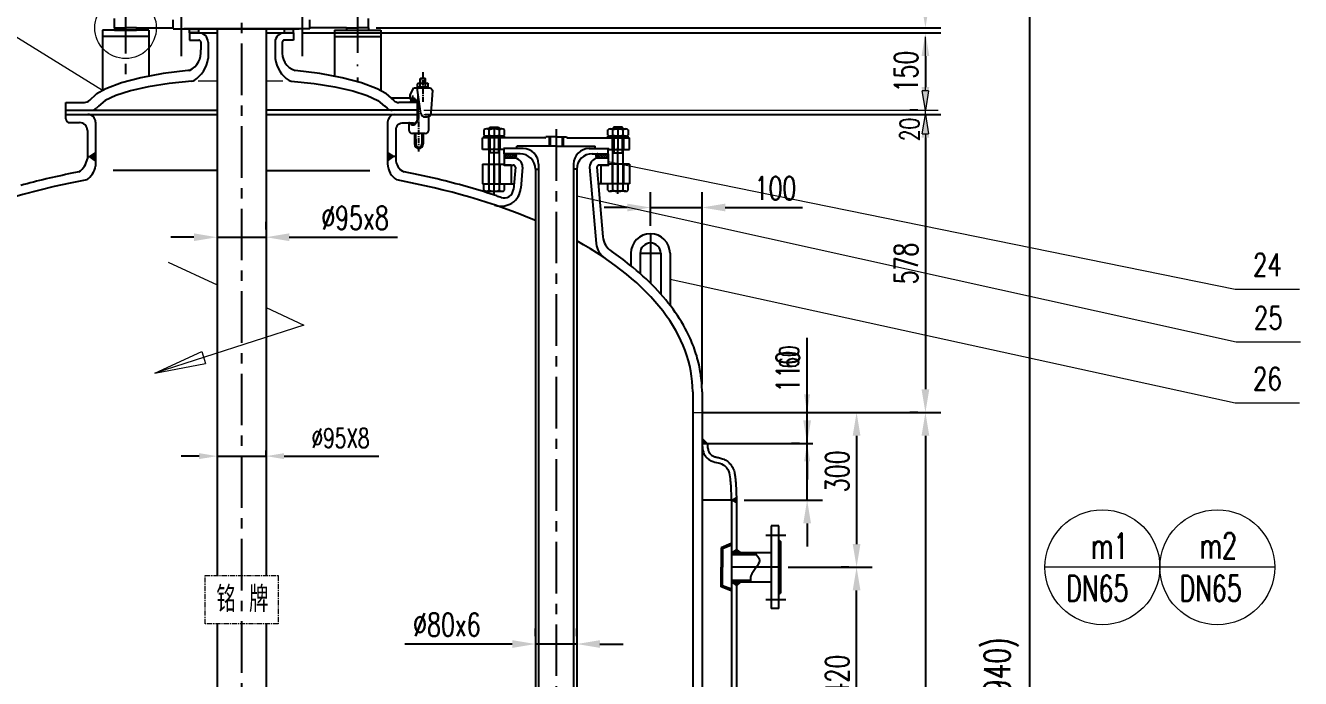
# Model space of a CAD drawing. Extents: x 21069 to 28494, y -750 to 9762.
# Drawn here: x 22556 to 25029, y 6215 to 7481 of the extents above; entities that cross this region are included whole.
import ezdxf
from ezdxf.enums import TextEntityAlignment as Align

# ---------------------------------------------------------------- set-up
doc = ezdxf.new("R2010")
doc.units = 0
doc.header["$LTSCALE"] = 8
doc.linetypes.add('ACAD_ISO10W100', pattern=[18, 12, -3, 0, -3])
doc.linetypes.add('CENTER', pattern=[2, 1.25, -0.25, 0.25, -0.25])
for name, color, linetype in [('1', 1, 'Continuous'), ('2', 7, 'CENTER'), ('tanky', 7, 'Continuous'), ('图层1', 1, 'Continuous'), ('图层2', 4, 'ACAD_ISO10W100')]:
    doc.layers.add(name, color=color, linetype=linetype)
doc.styles.add('hzfs', font='simplex.shx', dxfattribs={"width": 0.7, "bigfont": 'hzfs.shx'})
doc.styles.get("Standard").update_dxf_attribs({"font": 'txt', "width": 0.7, "bigfont": 'hztxt.shx'})
doc.dimstyles.new('ISO-25', dxfattribs={"dimtxt": 2.5, "dimasz": 2.5, "dimexe": 1.25, "dimexo": 0.625, "dimtad": 1, "dimtxsty": 'Standard', "dimcen": 2.5, "dimadec": 0, "dimazin": 0, "dimtfac": 1, "dimtmove": 0, "dimatfit": 3, "dimfxl": 1, "dimarcsym": 0})
doc.dimstyles.new('PVCAD$0', dxfattribs={"dimscale": 15, "dimtxt": 3, "dimasz": 3, "dimexe": 2, "dimexo": 1, "dimgap": 1, "dimtad": 1, "dimdec": 0, "dimzin": 0, "dimdsep": 46, "dimtxsty": 'hzfs', "dimcen": 2.5, "dimclrd": 4, "dimclre": 4, "dimadec": 0, "dimazin": 0, "dimtfac": 1, "dimtmove": 0, "dimatfit": 0, "dimfxl": 1, "dimarcsym": 0})

# ---------------------------------------------------------------- blocks, each defined once
blk = doc.blocks.new('*D154')
at = {"layer": '1', "color": 4, "lineweight": -2}
for p, q in [((24326.3, 8801.5), (24514.3, 8801.5)), ((24503, 8761.5), (24503, 3712)), ((22980.5, 3672), (24514.3, 3672))]:
    blk.add_line(p, q, dxfattribs=at)
at = {"layer": '1', "color": 4}
for points in [[(24496.4, 8761.5), (24509.7, 8761.5), (24503, 8801.5)], [(24496.4, 3712), (24509.7, 3712), (24503, 3672)]]:
    blk.add_solid(points, dxfattribs=at)
at = {"layer": 'Defpoints', "color": 0}
for p in [(24326.3, 8801.5), (22980.5, 3672), (24503, 3672)]:
    blk.add_point(p, dxfattribs=at)
at = {"layer": '1', "color": 7, "lineweight": 13, "insert": (24448.7, 6213.6), "char_height": 50, "attachment_point": 5, "rotation": 90, "style": 'hzfs'}
blk.add_mtext('(4940)', dxfattribs=at)
blk = doc.blocks.new('*D168')
at = {"layer": '2', "color": 4, "linetype": 'ByBlock', "lineweight": -2}
for p, q in [((23022.6, 6645.9), (23022.6, 6657.1)), ((22892.6, 6645.9), (22857.6, 6645.9)), ((22927.6, 6645.9), (22927.6, 6634.6)), ((22927.6, 6645.9), (23022.6, 6645.9)), ((23057.6, 6645.9), (23241.3, 6645.9))]:
    blk.add_line(p, q, dxfattribs=at)
at = {"layer": '2', "color": 4, "linetype": 'ByBlock'}
for points in [[(22892.6, 6651.7), (22892.6, 6640.1), (22927.6, 6645.9)], [(23057.6, 6651.7), (23057.6, 6640.1), (23022.6, 6645.9)]]:
    blk.add_solid(points, dxfattribs=at)
at = {"layer": 'Defpoints', "color": 0, "linetype": 'ByBlock'}
for p in [(22927.6, 6645.9), (23022.6, 6645.9), (23022.6, 6645.9)]:
    blk.add_point(p, dxfattribs=at)
at = {"layer": '2', "color": 7, "linetype": 'ByBlock', "lineweight": 13, "insert": (23166.9, 6680.9), "char_height": 37.5, "attachment_point": 5, "style": 'hzfs'}
blk.add_mtext('%%C95X8', dxfattribs=at)
blk = doc.blocks.new('*D169')
at = {"layer": '2', "color": 4, "linetype": 'ByBlock', "lineweight": -2}
for p, q in [((24071.9, 6765.5), (24071.9, 6875.5)), ((23868.1, 6730.5), (24083.1, 6730.5)), ((24071.9, 6670.5), (24071.9, 6730.5)), ((23868.1, 6670.5), (24083.1, 6670.5)), ((24071.9, 6635.5), (24071.9, 6600.5))]:
    blk.add_line(p, q, dxfattribs=at)
at = {"layer": '2', "color": 4, "linetype": 'ByBlock'}
for points in [[(24066, 6765.5), (24077.7, 6765.5), (24071.9, 6730.5)], [(24066, 6635.5), (24077.7, 6635.5), (24071.9, 6670.5)]]:
    blk.add_solid(points, dxfattribs=at)
at = {"layer": 'Defpoints', "color": 0, "linetype": 'ByBlock'}
for p in [(23868.1, 6730.5), (24071.9, 6730.5), (23868.1, 6670.5)]:
    blk.add_point(p, dxfattribs=at)
at = {"layer": '2', "color": 7, "linetype": 'ByBlock', "lineweight": 13, "insert": (24036.9, 6838), "char_height": 37.5, "attachment_point": 5, "rotation": 90, "style": 'hzfs'}
blk.add_mtext('60', dxfattribs=at)
blk = doc.blocks.new('*D171')
at = {"layer": '2', "color": 4, "linetype": 'ByBlock', "lineweight": -2}
for p, q in [((23930.1, 6730.5), (24331.3, 6730.5)), ((24301.3, 6685.5), (24301.3, 4575.5)), ((23883.1, 4530.5), (24331.3, 4530.5))]:
    blk.add_line(p, q, dxfattribs=at)
at = {"layer": '2', "color": 4, "linetype": 'ByBlock'}
for points in [[(24293.8, 6685.5), (24308.8, 6685.5), (24301.3, 6730.5)], [(24293.8, 4575.5), (24308.8, 4575.5), (24301.3, 4530.5)]]:
    blk.add_solid(points, dxfattribs=at)
at = {"layer": 'Defpoints', "color": 0, "linetype": 'ByBlock'}
for p in [(23915.1, 6730.5), (23868.1, 4530.5), (24301.3, 4530.5)]:
    blk.add_point(p, dxfattribs=at)
at = {"layer": '2', "color": 0, "linetype": 'ByBlock', "lineweight": 13, "insert": (24263.8, 5630.5), "char_height": 45, "attachment_point": 5, "rotation": 90, "style": 'hzfs'}
blk.add_mtext('2200', dxfattribs=at)
blk = doc.blocks.new('*D172')
at = {"layer": '2', "color": 4, "linetype": 'ByBlock', "lineweight": -2}
for p, q in [((24071.9, 6715.5), (24071.9, 6859.5)), ((24056.9, 6670.5), (24041.9, 6670.5)), ((24071.9, 6560.5), (24071.9, 6670.5)), ((23950.1, 6560.5), (24101.9, 6560.5)), ((24071.9, 6515.5), (24071.9, 6470.5))]:
    blk.add_line(p, q, dxfattribs=at)
at = {"layer": '2', "color": 4, "linetype": 'ByBlock'}
for points in [[(24064.4, 6715.5), (24079.4, 6715.5), (24071.9, 6670.5)], [(24064.4, 6515.5), (24079.4, 6515.5), (24071.9, 6560.5)]]:
    blk.add_solid(points, dxfattribs=at)
at = {"layer": 'Defpoints', "color": 0, "linetype": 'ByBlock'}
for p in [(24071.9, 6670.5), (24071.9, 6670.5), (23935.1, 6560.5)]:
    blk.add_point(p, dxfattribs=at)
at = {"layer": '2', "color": 0, "linetype": 'ByBlock', "lineweight": 13, "insert": (24034.4, 6810), "char_height": 45, "attachment_point": 5, "rotation": 90, "style": 'hzfs'}
blk.add_mtext('110', dxfattribs=at)
blk = doc.blocks.new('*D176')
at = {"layer": '2', "color": 4, "linetype": 'ByBlock', "lineweight": -2}
for p, q in [((23768.1, 7092.1), (23768.1, 7157.9)), ((23868.1, 6785.5), (23868.1, 7157.9)), ((23723.1, 7127.9), (23678.1, 7127.9)), ((23768.1, 7127.9), (23868.1, 7127.9)), ((23913.1, 7127.9), (24063.1, 7127.9))]:
    blk.add_line(p, q, dxfattribs=at)
at = {"layer": '2', "color": 4, "linetype": 'ByBlock'}
for points in [[(23723.1, 7135.4), (23723.1, 7120.4), (23768.1, 7127.9)], [(23913.1, 7135.4), (23913.1, 7120.4), (23868.1, 7127.9)]]:
    blk.add_solid(points, dxfattribs=at)
at = {"layer": 'Defpoints', "color": 0, "linetype": 'ByBlock'}
for p in [(23868.1, 7127.9), (23768.1, 7077.1), (23868.1, 6770.5)]:
    blk.add_point(p, dxfattribs=at)
at = {"layer": '2', "color": 0, "linetype": 'ByBlock', "lineweight": 13, "insert": (24010.6, 7165.4), "char_height": 45, "attachment_point": 5, "style": 'hzfs'}
blk.add_mtext('100', dxfattribs=at)
blk = doc.blocks.new('*D177')
at = {"layer": '1', "color": 4, "linetype": 'ByBlock', "lineweight": -2}
for p, q in [((23063, 8801.5), (24331.3, 8801.5)), ((24301.3, 8756.5), (24301.3, 7521.3)), ((23236.3, 7476.3), (24331.3, 7476.3))]:
    blk.add_line(p, q, dxfattribs=at)
at = {"layer": '1', "color": 4, "linetype": 'ByBlock'}
for points in [[(24293.8, 8756.5), (24308.8, 8756.5), (24301.3, 8801.5)], [(24293.8, 7521.3), (24308.8, 7521.3), (24301.3, 7476.3)]]:
    blk.add_solid(points, dxfattribs=at)
at = {"layer": 'Defpoints', "color": 0, "linetype": 'ByBlock'}
for p in [(23048, 8801.5), (23221.3, 7476.3), (24301.3, 7476.3)]:
    blk.add_point(p, dxfattribs=at)
at = {"layer": '1', "color": 0, "linetype": 'ByBlock', "lineweight": 13, "insert": (24263.8, 8138.9), "char_height": 45, "attachment_point": 5, "rotation": 90, "style": 'hzfs'}
blk.add_mtext('1316', dxfattribs=at)
blk = doc.blocks.new('*D159')
at = {"color": 4, "linetype": 'ByBlock', "lineweight": -2}
for p, q in [((23022.6, 7085.3), (23022.6, 7100.3)), ((22882.6, 7070.3), (22837.6, 7070.3)), ((22927.6, 7070.3), (23022.6, 7070.3)), ((22927.6, 7055.3), (22927.6, 7040.3)), ((23067.6, 7070.3), (23277.6, 7070.3))]:
    blk.add_line(p, q, dxfattribs=at)
at = {"color": 4, "linetype": 'ByBlock'}
for points in [[(22882.6, 7077.8), (22882.6, 7062.8), (22927.6, 7070.3)], [(23067.6, 7077.8), (23067.6, 7062.8), (23022.6, 7070.3)]]:
    blk.add_solid(points, dxfattribs=at)
at = {"layer": 'Defpoints', "color": 0, "linetype": 'ByBlock'}
for p in [(22927.6, 7070.3), (23022.6, 7070.3), (23022.6, 7070.3)]:
    blk.add_point(p, dxfattribs=at)
at = {"color": 0, "linetype": 'ByBlock', "lineweight": 13, "insert": (23195.1, 7107.8), "char_height": 45, "attachment_point": 5, "style": 'hzfs'}
blk.add_mtext('%%C95x8', dxfattribs=at)
blk = doc.blocks.new('*D180')
at = {"color": 4, "linetype": 'ByBlock', "lineweight": -2}
for p, q in [((23545.1, 6296.6), (23545.1, 6311.6)), ((23625.1, 6296.6), (23625.1, 6311.6)), ((23500.1, 6281.6), (23291.6, 6281.6)), ((23625.1, 6281.6), (23545.1, 6281.6)), ((23670.1, 6281.6), (23715.1, 6281.6))]:
    blk.add_line(p, q, dxfattribs=at)
at = {"color": 4, "linetype": 'ByBlock'}
for points in [[(23500.1, 6289.1), (23500.1, 6274.1), (23545.1, 6281.6)], [(23670.1, 6289.1), (23670.1, 6274.1), (23625.1, 6281.6)]]:
    blk.add_solid(points, dxfattribs=at)
at = {"layer": 'Defpoints', "color": 0, "linetype": 'ByBlock'}
for p in [(23545.1, 6281.6), (23545.1, 6281.6), (23625.1, 6281.6)]:
    blk.add_point(p, dxfattribs=at)
at = {"color": 0, "linetype": 'ByBlock', "lineweight": 13, "insert": (23373.3, 6319.1), "char_height": 45, "attachment_point": 5, "style": 'hzfs'}
blk.add_mtext('%%C80x6', dxfattribs=at)
blk = doc.blocks.new('*D160')
at = {"layer": '1', "color": 4, "linetype": 'ByBlock', "lineweight": -2}
for p, q in [((24098.1, 6730.5), (24197.8, 6730.5)), ((24167.8, 6685.5), (24167.8, 6475.5)), ((24035.1, 6430.5), (24197.8, 6430.5))]:
    blk.add_line(p, q, dxfattribs=at)
at = {"layer": '1', "color": 4, "linetype": 'ByBlock'}
for points in [[(24160.3, 6685.5), (24175.3, 6685.5), (24167.8, 6730.5)], [(24160.3, 6475.5), (24175.3, 6475.5), (24167.8, 6430.5)]]:
    blk.add_solid(points, dxfattribs=at)
at = {"layer": 'Defpoints', "color": 0, "linetype": 'ByBlock'}
for p in [(24083.1, 6730.5), (24020.1, 6430.5), (24167.8, 6430.5)]:
    blk.add_point(p, dxfattribs=at)
at = {"layer": '1', "color": 0, "linetype": 'ByBlock', "lineweight": 13, "insert": (24130.3, 6616.5), "char_height": 45, "attachment_point": 5, "rotation": 90, "style": 'hzfs'}
blk.add_mtext('300', dxfattribs=at)
blk = doc.blocks.new('*D161')
at = {"layer": '1', "color": 4, "linetype": 'ByBlock', "lineweight": -2}
for p, q in [((24152.8, 6430.5), (24137.8, 6430.5)), ((24167.8, 6055.5), (24167.8, 6385.5)), ((24035.1, 6010.5), (24197.8, 6010.5))]:
    blk.add_line(p, q, dxfattribs=at)
at = {"layer": '1', "color": 4, "linetype": 'ByBlock'}
for points in [[(24160.3, 6385.5), (24175.3, 6385.5), (24167.8, 6430.5)], [(24160.3, 6055.5), (24175.3, 6055.5), (24167.8, 6010.5)]]:
    blk.add_solid(points, dxfattribs=at)
at = {"layer": 'Defpoints', "color": 0, "linetype": 'ByBlock'}
for p in [(24167.8, 6430.5), (24167.8, 6430.5), (24020.1, 6010.5)]:
    blk.add_point(p, dxfattribs=at)
at = {"layer": '1', "color": 0, "linetype": 'ByBlock', "lineweight": 13, "insert": (24130.3, 6220.5), "char_height": 45, "attachment_point": 5, "rotation": 90, "style": 'hzfs'}
blk.add_mtext('420', dxfattribs=at)
blk = doc.blocks.new('*D163')
at = {"layer": '1', "color": 4, "linetype": 'ByBlock', "lineweight": -2}
for p, q in [((23331, 7308.3), (24331.3, 7308.3)), ((24301.3, 7263.3), (24301.3, 6775.5)), ((24286.3, 6730.5), (24271.3, 6730.5))]:
    blk.add_line(p, q, dxfattribs=at)
at = {"layer": '1', "color": 4, "linetype": 'ByBlock'}
for points in [[(24293.8, 7263.3), (24308.8, 7263.3), (24301.3, 7308.3)], [(24293.8, 6775.5), (24308.8, 6775.5), (24301.3, 6730.5)]]:
    blk.add_solid(points, dxfattribs=at)
at = {"layer": 'Defpoints', "color": 0, "linetype": 'ByBlock'}
for p in [(23316, 7308.3), (24301.3, 6730.5), (24301.3, 6730.5)]:
    blk.add_point(p, dxfattribs=at)
at = {"layer": '1', "color": 0, "linetype": 'ByBlock', "lineweight": 13, "insert": (24263.8, 7019.4), "char_height": 45, "attachment_point": 5, "rotation": 90, "style": 'hzfs'}
blk.add_mtext('578', dxfattribs=at)
blk = doc.blocks.new('_ClosedBlank')
at = {"color": 0, "linetype": 'ByBlock', "lineweight": -2}
for p, q in [((-1, 0.167), (0, 0)), ((-1, 0.167), (-1, -0.167)), ((0, 0), (-1, -0.167))]:
    blk.add_line(p, q, dxfattribs=at)
blk = doc.blocks.new('*D164')
at = {"layer": '1', "color": 4, "linetype": 'ByBlock', "lineweight": -2}
for p, q in [((23091.1, 7466.5), (24331.3, 7466.5)), ((24301.3, 7421.5), (24301.3, 7361.5)), ((24286.3, 7316.5), (24271.3, 7316.5))]:
    blk.add_line(p, q, dxfattribs=at)
at = {"layer": '1', "color": 4, "linetype": 'ByBlock'}
for points in [[(24293.8, 7421.5), (24308.8, 7421.5), (24301.3, 7466.5)], [(24293.8, 7361.5), (24308.8, 7361.5), (24301.3, 7316.5)]]:
    blk.add_solid(points, dxfattribs=at)
at = {"layer": 'Defpoints', "color": 0, "linetype": 'ByBlock'}
for p in [(23076.1, 7466.5), (24301.3, 7316.5), (24301.3, 7316.5)]:
    blk.add_point(p, dxfattribs=at)
at = {"layer": '1', "color": 0, "linetype": 'ByBlock', "lineweight": 13, "insert": (24263.8, 7391.5), "char_height": 45, "attachment_point": 5, "rotation": 90, "style": 'hzfs'}
blk.add_mtext('150', dxfattribs=at)

msp = doc.modelspace()

# ---------------------------------------------------------------- hatches: boundary and pattern name
at = {"linetype": 'CENTER', "lineweight": 13}
h = msp.add_hatch(color=256, dxfattribs=at)
h.paths.add_polyline_path([(22892.074, 7466.466), (22892.074, 7474.466), (22874.074, 7474.466), (22874.074, 7466.466)])
h.paths.add_polyline_path([(23076.074, 7466.466), (23076.074, 7474.466), (23058.074, 7474.466), (23058.074, 7466.466)])
at = {"lineweight": 13}
h = msp.add_hatch(dxfattribs=at)
h.set_pattern_fill('ANSI37', color=256, style=0)
h.set_pattern_definition([(45, (21301.2863, 6267.7313), (-2.245064, 2.245064), []), (135, (21301.2863, 6267.7313), (-2.245064, -2.245064), [])])
h.paths.add_polyline_path([(23484.074, 7232.138), (23484.074, 7224.138), (23504.074, 7224.138), (23504.074, 7232.138)])
h.paths.add_polyline_path([(23686.074, 7224.138), (23686.074, 7232.138), (23666.074, 7232.138), (23666.074, 7224.138)])
msp.add_hatch(color=256, dxfattribs=at).paths.add_polyline_path([(23868.074, 6680.043), (23868.074, 6670.48), (23878.115, 6670.48)])
h = msp.add_hatch(color=256, dxfattribs=at)
edge = h.paths.add_edge_path()
edge.add_spline(control_points=[(23935.074, 6560.48), (23934.976, 6562.552), (23934.884, 6564.343), (23934.798, 6566.053)], knot_values=[13.24125275, 13.24125275, 13.24125275, 13.24125275, 13.7499086, 13.7499086, 13.7499086, 13.7499086], degree=3, periodic=0)
edge.add_line((23934.798, 6566.053), (23925.074, 6560.48))
edge.add_line((23925.074, 6560.48), (23935.074, 6560.48))
h.paths.add_polyline_path([(23935.074, 6560.48), (23925.074, 6560.48), (23935.074, 6555.498)])
h = msp.add_hatch(color=256, dxfattribs=at)
h.paths.add_polyline_path([(23935.074, 6458.98), (23935.072, 6465.827), (23944.211, 6458.98)])
h.paths.add_polyline_path([(23925.074, 6458.98), (23935.072, 6465.827), (23935.074, 6458.98)])
h = msp.add_hatch(color=256, dxfattribs=at)
h.paths.add_polyline_path([(23935.072, 6395.133), (23944.211, 6401.98), (23935.074, 6401.98)])
h.paths.add_polyline_path([(23935.072, 6395.133), (23935.074, 6401.98), (23925.074, 6401.98)])

# ---------------------------------------------------------------- linework, layer by layer
for p, q in [((23322.179, 7368.61), (23322.141, 7378.181)), ((23331.068, 7368.645), (23331.03, 7378.216)), ((22680.942, 7226.282), (22683.306, 7228.647)), ((22685.076, 7223.37), (22681.249, 7227.198)), ((22682.186, 7225.405), (22690.479, 7233.698)), ((22691.923, 7218.645), (22682.494, 7228.074)), ((22683.431, 7224.529), (22691.923, 7233.02)), ((22691.923, 7220.766), (22683.738, 7228.951)), ((22684.676, 7223.652), (22691.923, 7230.899)), ((22691.923, 7222.888), (22684.983, 7229.827)), ((22685.92, 7222.776), (22691.923, 7228.778)), ((22691.923, 7225.009), (22686.228, 7230.704)), ((22687.165, 7221.899), (22691.923, 7226.656)), ((22691.923, 7227.13), (22687.472, 7231.581)), ((22688.41, 7221.022), (22691.923, 7224.535)), ((22691.923, 7229.252), (22688.717, 7232.457)), ((22689.655, 7220.146), (22691.923, 7222.414)), ((22691.923, 7231.373), (22689.962, 7233.334)), ((22691.923, 7233.494), (22691.207, 7234.21)), ((23258.226, 7233.494), (23258.942, 7234.21)), ((23258.226, 7231.373), (23260.187, 7233.334)), ((23266.717, 7224.529), (23258.226, 7233.02)), ((23258.226, 7229.252), (23261.431, 7232.457)), ((23258.226, 7227.13), (23262.676, 7231.581)), ((23265.473, 7223.652), (23258.226, 7230.899)), ((23258.226, 7225.009), (23263.921, 7230.704)), ((23258.226, 7222.888), (23265.166, 7229.827)), ((23258.226, 7220.766), (23266.41, 7228.951)), ((23264.228, 7222.776), (23258.226, 7228.778)), ((23258.226, 7218.645), (23267.655, 7228.074)), ((23262.983, 7221.899), (23258.226, 7226.656)), ((23261.739, 7221.022), (23258.226, 7224.535)), ((23260.494, 7220.146), (23258.226, 7222.414)), ((23267.962, 7225.405), (23259.67, 7233.698)), ((23265.072, 7223.37), (23268.9, 7227.198)), ((23269.207, 7226.282), (23266.842, 7228.647)), ((22690.899, 7219.269), (22691.923, 7220.292)), ((23259.249, 7219.269), (23258.226, 7220.292))]:
    msp.add_line(p, q)
for p, q in [((23925.074, 6560.48), (23934.799, 6566.054)), ((23925.074, 6560.48), (23935.074, 6555.498)), ((23925.074, 6458.98), (23935.072, 6465.827)), ((23935.072, 6465.827), (23944.211, 6458.98)), ((24755.976, 6430.48), (24533.104, 6430.48)), ((24978.847, 6430.48), (24755.976, 6430.48)), ((23925.074, 6401.98), (23935.072, 6395.133)), ((23935.072, 6395.133), (23944.211, 6401.98))]:
    msp.add_line(p, q, dxfattribs=at)
at = {"linetype": 'ByBlock', "lineweight": 13}
msp.add_circle((22750.074, 7476.26), 59.639, dxfattribs=at)
at = {"lineweight": 13}
for centre in [(24644.54, 6430.48), (24867.411, 6430.48)]:
    msp.add_circle(centre, 111.436, dxfattribs=at)
msp.add_open_spline([(23968.222, 6458.98), (23975.101, 6454.035), (23987.139, 6441.039), (23962.064, 6420.691), (23961.588, 6405.969), (23962.215, 6401.98)], degree=3, knots=[14.97707616, 14.97707616, 14.97707616, 14.97707616, 37.26813391, 70.90218916, 83.20334943, 83.20334943, 83.20334943, 83.20334943])
at = {"layer": '1', "color": 4, "linetype": 'ByBlock', "lineweight": 13}
for p, q in [((24301.298, 7353.966), (24301.298, 7458.966)), ((23328.532, 7316.466), (24326.298, 7316.466)), ((23328.532, 7308.334), (24326.298, 7308.334)), ((24301.298, 7308.334), (24301.298, 7316.466)), ((24301.298, 7270.834), (24301.298, 7233.334))]:
    msp.add_line(p, q, dxfattribs=at)
at = {"layer": '1'}
for p, q in [((22874.044, 7393.502), (22871.103, 7393.304)), ((22742.202, 7369.642), (22711.809, 7358.262)), ((22779.672, 7379.465), (22742.202, 7369.642)), ((22823.078, 7387.433), (22779.672, 7379.465)), ((22871.103, 7393.304), (22823.078, 7387.433)), ((22878.631, 7372.801), (22834.333, 7368.189)), ((23071.347, 7372.819), (23115.815, 7368.189)), ((23127.071, 7387.433), (23079.046, 7393.304)), ((23170.477, 7379.465), (23127.071, 7387.433)), ((23207.946, 7369.642), (23170.477, 7379.465)), ((23238.34, 7358.262), (23207.946, 7369.642)), ((23322.141, 7378.181), (23321.256, 7377.288)), ((23331.923, 7377.33), (23321.256, 7377.288)), ((23321.29, 7368.607), (23321.256, 7377.288)), ((23331.03, 7378.216), (23322.141, 7378.181)), ((23331.03, 7378.216), (23331.923, 7377.33)), ((23331.957, 7368.649), (23331.923, 7377.33)), ((22680.667, 7335.759), (22693.05, 7347.716)), ((22711.809, 7358.262), (22693.05, 7347.716)), ((22731.304, 7345.188), (22710.568, 7335.26)), ((22759.447, 7354.161), (22731.304, 7345.188)), ((22794.141, 7361.906), (22759.447, 7354.161)), ((22834.333, 7368.189), (22794.141, 7361.906)), ((23115.815, 7368.189), (23156.007, 7361.906)), ((23156.007, 7361.906), (23190.702, 7354.161)), ((23190.702, 7354.161), (23218.844, 7345.188)), ((23218.844, 7345.188), (23239.58, 7335.26)), ((23255.074, 7348.854), (23238.34, 7358.262)), ((23255.074, 7348.854), (23270.202, 7335.357)), ((23302.133, 7338.923), (23302.104, 7346.166)), ((23302.109, 7346.175), (23309.209, 7360.115)), ((23309.209, 7360.115), (23341.322, 7360.241)), ((23322.858, 7310.292), (23315.473, 7360.14)), ((23316.929, 7368.59), (23316.466, 7367.588)), ((23316.49, 7361.477), (23316.466, 7367.588)), ((23336.813, 7361.557), (23316.49, 7361.477)), ((23336.318, 7368.666), (23316.929, 7368.59)), ((23317.582, 7301.113), (23317.402, 7347.121)), ((23317.823, 7361.482), (23317.828, 7360.149)), ((23317.828, 7360.149), (23335.485, 7360.218)), ((23321.571, 7361.497), (23321.548, 7367.275)), ((23331.732, 7361.537), (23331.709, 7367.314)), ((23335.485, 7360.218), (23335.48, 7361.551)), ((23336.318, 7368.666), (23336.789, 7367.668)), ((23336.813, 7361.557), (23336.789, 7367.668)), ((23341.322, 7360.241), (23345.969, 7355.044)), ((23342.872, 7310.92), (23345.969, 7355.044)), ((22634.117, 7308.48), (22634.117, 7331.55)), ((22634.117, 7331.55), (22670.248, 7331.55)), ((22699.881, 7326.356), (22693.481, 7320.445)), ((22710.568, 7335.26), (22697.869, 7324.679)), ((23239.58, 7335.26), (23252.279, 7324.679)), ((23252.093, 7324.835), (23257.256, 7320.25)), ((23302.129, 7339.854), (23265.323, 7339.71)), ((23316.032, 7331.55), (23280.188, 7331.55)), ((23303.673, 7334.756), (23301.999, 7332.771)), ((23302.087, 7332.772), (23303.808, 7334.507)), ((23302.555, 7332.774), (23302.253, 7333.073)), ((23303.121, 7332.776), (23302.512, 7333.38)), ((23302.652, 7332.774), (23304.036, 7334.168)), ((23303.686, 7332.778), (23302.771, 7333.686)), ((23304.252, 7332.78), (23303.03, 7333.993)), ((23303.218, 7332.776), (23304.296, 7333.863)), ((23304.818, 7332.782), (23303.288, 7334.3)), ((23305.384, 7332.785), (23303.547, 7334.607)), ((23303.784, 7332.778), (23304.588, 7333.589)), ((23304.349, 7332.781), (23304.912, 7333.348)), ((23304.915, 7332.783), (23305.27, 7333.141)), ((23305.481, 7332.785), (23305.666, 7332.971)), ((23305.949, 7332.787), (23305.813, 7332.922)), ((23306.046, 7332.787), (23306.104, 7332.845)), ((23307.646, 7332.794), (23307.601, 7332.838)), ((23307.743, 7332.794), (23307.848, 7332.9)), ((23308.212, 7332.796), (23308.044, 7332.962)), ((23308.309, 7332.796), (23308.927, 7333.419)), ((23308.778, 7332.798), (23308.443, 7333.13)), ((23309.343, 7332.8), (23308.804, 7333.335)), ((23308.875, 7332.798), (23310.435, 7334.37)), ((23309.909, 7332.802), (23309.131, 7333.575)), ((23310.475, 7332.805), (23309.425, 7333.847)), ((23309.44, 7332.801), (23310.627, 7333.997)), ((23311.04, 7332.807), (23309.687, 7334.15)), ((23309.783, 7334.281), (23310.242, 7334.744)), ((23310.856, 7333.553), (23309.916, 7334.486)), ((23310.006, 7332.803), (23310.82, 7333.623)), ((23310.261, 7334.707), (23310.11, 7334.857)), ((23310.144, 7334.935), (23311.24, 7332.808)), ((23310.572, 7332.805), (23311.013, 7333.249)), ((23311.138, 7332.807), (23311.205, 7332.875)), ((23316.032, 7307.623), (23316.032, 7330.693)), ((22634.117, 7316.466), (22683.304, 7316.466)), ((22634.117, 7308.48), (22676.923, 7308.48)), ((22634.117, 7299.934), (22634.117, 7308.48)), ((22676.923, 7308.48), (22766.04, 7308.48)), ((22686.868, 7316.691), (22927.574, 7316.691)), ((22766.04, 7308.48), (22927.574, 7308.48)), ((23267.216, 7316.466), (23022.574, 7316.466)), ((23023.41, 7308.334), (23223.983, 7308.334)), ((23223.983, 7308.334), (23316.032, 7308.334)), ((23316.032, 7316.466), (23267.216, 7316.466)), ((23317.582, 7301.113), (23313.675, 7292.301)), ((23316.032, 7299.077), (23316.032, 7307.623)), ((23330.057, 7303.461), (23334.923, 7303.48)), ((23338.464, 7278.549), (23338.363, 7304.273)), ((22641.617, 7292.434), (22661.023, 7292.434)), ((22676.023, 7277.434), (22676.023, 7222.327)), ((22691.923, 7293.48), (22691.923, 7207.972)), ((23258.226, 7293.48), (23258.226, 7212.46)), ((23274.126, 7277.434), (23274.126, 7222.327)), ((23308.532, 7291.577), (23289.126, 7291.577)), ((23299.206, 7291.454), (23299.257, 7278.395)), ((23303.134, 7289.332), (23300.764, 7292.043)), ((23331.381, 7271.41), (23306.396, 7271.312)), ((23310.198, 7271.127), (23310.277, 7251.056)), ((23312.699, 7270.963), (23312.777, 7251.065)), ((23324.698, 7271.184), (23324.777, 7251.112)), ((23327.198, 7271.193), (23327.277, 7251.122)), ((22676.266, 7226.651), (22680.473, 7226.651)), ((22691.923, 7234.715), (22680.445, 7226.632)), ((22691.923, 7218.548), (22680.445, 7226.632)), ((23258.226, 7234.715), (23269.703, 7226.632)), ((23258.226, 7218.548), (23269.703, 7226.632)), ((23273.883, 7226.651), (23269.676, 7226.651)), ((22926.738, 7199.417), (22726.166, 7199.417)), ((23023.41, 7199.417), (23223.983, 7199.417))]:
    msp.add_line(p, q, dxfattribs=at)
at = {"layer": '1', "linetype": 'ByBlock', "lineweight": 13}
for p, q in [((22890.862, 7373.317), (22927.574, 7373.317)), ((23022.574, 7373.317), (23055.182, 7373.317)), ((23850.074, 6730.48), (23868.074, 6730.48))]:
    msp.add_line(p, q, dxfattribs=at)
at = {"layer": '1'}
msp.add_circle((23306.868, 7336.317), 3.556, dxfattribs=at)
at = {"layer": '1', "linetype": 'ByBlock'}
for centre, start, end in [((22877.595, 7382.747), 275.943298, 302.932518), ((23072.553, 7382.747), 237.067482, 264.056702)]:
    msp.add_arc(centre, 10, start, end, dxfattribs=at)
at = {"layer": '1'}
for centre, radius, start, end in [((23319.014, 7365.511), 3.087, 34.839615, 145.610283), ((23326.664, 7358.281), 10.347, 60.816463, 119.633435), ((23334.257, 7365.571), 3.087, 34.839615, 145.610283), ((22670.248, 7346.55), 15, 270, 313.99726), ((22683.304, 7331.466), 15, 270, 312.720332), ((23267.216, 7331.466), 15, 228.393748, 270), ((23280.188, 7346.55), 15, 228.260486, 270), ((23302.577, 7338.925), 0.444, 180.224949, 328.132056), ((23306.882, 7332.762), 7.111, 9.040573, 123.522959), ((22641.617, 7299.934), 7.5, 180, 270), ((22676.923, 7293.48), 15, 0, 90), ((23273.226, 7293.48), 15, 97.997558, 180), ((23308.532, 7299.077), 7.5, 270, 0), ((23330.771, 7311.464), 8, 188.427006, 270.224949), ((23334.892, 7311.48), 8, 270.224949, 355.984412), ((22661.023, 7277.434), 15, 0, 90), ((23287.76, 7278), 13.646, 84.256132, 182.375886), ((23300.095, 7291.458), 0.889, 41.163365, 180.224949), ((23306.368, 7278.423), 7.111, 180.224949, 270.224949), ((23307.174, 7295.184), 7.111, 235.375915, 336.084497), ((23331.353, 7278.521), 7.111, 270.224949, 0.224949), ((23318.777, 7251.089), 8.5, 180.224949, 0.224949), ((23318.777, 7251.089), 6, 180.224949, 0.224949), ((22636.749, 7229.575), 39.937, 305.116969, 349.543472), ((23301.206, 7221.756), 27.086, 178.79179, 246.547769), ((22648.576, 7217.041), 44.285, 306.475354, 348.182265), ((23297.255, 7214.151), 39.066, 182.481744, 237.343562)]:
    msp.add_arc(centre, radius, start, end, dxfattribs=at)
at = {"layer": '2'}
for p, q in [((23326.541, 7390.48), (23326.775, 7330.814)), ((23306.834, 7345.077), (23306.882, 7332.791)), ((23318.838, 7236.501), (23318.531, 7314.535))]:
    msp.add_line(p, q, dxfattribs=at)
at = {"layer": '2', "linetype": 'ByBlock', "lineweight": 13}
for p, q in [((22832.409, 7021.788), (22927.574, 6977.855)), ((23022.574, 6933.999), (23095.942, 6900.129)), ((23095.942, 6900.129), (22806.817, 6806.712)), ((22806.817, 6806.712), (22897.832, 6849.055)), ((22806.817, 6806.712), (22905.401, 6825.629)), ((22897.832, 6849.055), (22905.401, 6825.629))]:
    msp.add_line(p, q, dxfattribs=at)
at = {"layer": '2', "lineweight": 13}
msp.add_lwpolyline([(22904.379, 6414.39), (23046.295, 6414.39), (23046.295, 6320.655), (22904.379, 6320.655)], close=True, dxfattribs=at)
at = {"layer": 'tanky', "linetype": 'ByBlock', "lineweight": 13}
for p, q in [((22705.074, 7354.476), (21680.169, 7988.6)), ((23686.074, 7217.138), (24901.989, 6969.825)), ((23625.074, 7150.41), (24903.756, 6867.232)), ((23806.074, 6988.788), (24901.989, 6749.061)), ((24901.989, 6969.825), (25026.989, 6969.825)), ((24903.756, 6867.232), (25028.756, 6867.232)), ((24901.989, 6749.061), (25026.989, 6749.061))]:
    msp.add_line(p, q, dxfattribs=at)
at = {"layer": '图层1'}
for p, q in [((22728.803, 7476.26), (22728.803, 7494.649)), ((23221.346, 7476.26), (23221.346, 7494.649)), ((22705.074, 7471.466), (22705.074, 7354.476)), ((22795.074, 7471.466), (22705.074, 7471.466)), ((22728.803, 7476.26), (22750.074, 7476.26)), ((22728.803, 7476.26), (22728.803, 7471.466)), ((22728.803, 7471.466), (22771.346, 7471.466)), ((22771.346, 7476.26), (22750.074, 7476.26)), ((22771.346, 7476.26), (22842.027, 7476.26)), ((22771.346, 7476.26), (22771.346, 7471.466)), ((22795.074, 7471.466), (22795.074, 7382.292)), ((22842.574, 7474.466), (22842.574, 7491.497)), ((22842.574, 7474.466), (23086.934, 7474.466)), ((23107.574, 7474.466), (22863.214, 7474.466)), ((22874.074, 7474.466), (23076.074, 7474.466)), ((22874.074, 7466.466), (22874.074, 7474.466)), ((22892.074, 7466.466), (22892.074, 7474.466)), ((22927.574, 7474.466), (22927.574, 6414.39)), ((23022.574, 7474.466), (23022.574, 6414.39)), ((23058.074, 7466.466), (23058.074, 7474.466)), ((23076.074, 7466.466), (23076.074, 7474.466)), ((23107.574, 7474.466), (23107.574, 7491.497)), ((23178.803, 7476.26), (23108.122, 7476.26)), ((23155.074, 7471.466), (23155.074, 7382.292)), ((23155.074, 7471.466), (23245.074, 7471.466)), ((23178.803, 7476.26), (23200.074, 7476.26)), ((23178.803, 7476.26), (23178.803, 7471.466)), ((23221.346, 7476.26), (23200.074, 7476.26)), ((23221.346, 7476.26), (23221.346, 7471.466)), ((23245.074, 7471.466), (23245.074, 7354.476)), ((22795.074, 7459.466), (22705.074, 7459.466)), ((22874.074, 7466.466), (22874.074, 7452.466)), ((22892.074, 7466.466), (22874.074, 7466.466)), ((22874.074, 7466.466), (22927.574, 7466.466)), ((22874.074, 7452.466), (22892.074, 7452.466)), ((22896.074, 7448.466), (22896.074, 7433.66)), ((22910.074, 7448.466), (22910.074, 7416.489)), ((23022.574, 7466.466), (23076.074, 7466.466)), ((23040.074, 7448.466), (23040.074, 7416.489)), ((23054.074, 7448.466), (23054.074, 7433.66)), ((23058.074, 7466.466), (23076.074, 7466.466)), ((23076.074, 7452.466), (23058.074, 7452.466)), ((23076.074, 7466.466), (23076.074, 7452.466)), ((23155.074, 7459.466), (23245.074, 7459.466)), ((23445.074, 7278.422), (23445.074, 7267.853)), ((23480.074, 7280.138), (23450.074, 7280.138)), ((23455.074, 7266.138), (23455.074, 7280.138)), ((23455.075, 7281.973), (23456.724, 7283.622)), ((23455.075, 7161.403), (23455.075, 7281.973)), ((23475.074, 7281.973), (23455.075, 7281.973)), ((23456.724, 7283.622), (23473.424, 7283.622)), ((23456.724, 7283.622), (23456.724, 7280.138)), ((23473.424, 7283.622), (23475.074, 7281.973)), ((23473.424, 7283.622), (23473.424, 7280.138)), ((23475.074, 7161.403), (23475.074, 7281.973)), ((23475.074, 7266.138), (23475.074, 7280.138)), ((23485.074, 7267.853), (23485.074, 7278.422)), ((23685.074, 7267.853), (23685.074, 7278.422)), ((23690.074, 7280.138), (23720.074, 7280.138)), ((23695.074, 7266.138), (23695.074, 7280.138)), ((23696.724, 7283.622), (23695.075, 7281.973)), ((23695.075, 7161.403), (23695.075, 7281.973)), ((23695.075, 7281.973), (23715.074, 7281.973)), ((23713.424, 7283.622), (23696.724, 7283.622)), ((23696.724, 7283.622), (23696.724, 7280.138)), ((23715.074, 7281.973), (23713.424, 7283.622)), ((23713.424, 7283.622), (23713.424, 7280.138)), ((23715.074, 7161.403), (23715.074, 7281.973)), ((23715.074, 7266.138), (23715.074, 7280.138)), ((23725.074, 7278.422), (23725.074, 7267.853)), ((23563.074, 7263.138), (23442.574, 7263.138)), ((23442.574, 7240.138), (23442.574, 7263.138)), ((23484.721, 7266.138), (23445.427, 7266.138)), ((23445.427, 7263.138), (23445.427, 7266.138)), ((23450.074, 7266.138), (23480.074, 7266.138)), ((23454.074, 7263.138), (23454.074, 7240.138)), ((23456.724, 7263.138), (23456.724, 7234.138)), ((23473.424, 7263.138), (23473.424, 7234.138)), ((23476.074, 7263.138), (23476.074, 7240.138)), ((23484.721, 7263.138), (23484.721, 7266.138)), ((23585.074, 7247.138), (23509.074, 7247.138)), ((23509.074, 7242.138), (23509.074, 7247.138)), ((23585.074, 7265.138), (23565.074, 7265.138)), ((23571.574, 7265.138), (23571.574, 7247.138)), ((23573.574, 7265.138), (23573.574, 7247.138)), ((23585.074, 7265.138), (23605.074, 7265.138)), ((23585.074, 7247.138), (23661.074, 7247.138)), ((23596.574, 7265.138), (23596.574, 7247.138)), ((23598.574, 7265.138), (23598.574, 7247.138)), ((23607.074, 7263.138), (23727.574, 7263.138)), ((23661.074, 7242.138), (23661.074, 7247.138)), ((23685.427, 7266.138), (23724.721, 7266.138)), ((23685.427, 7263.138), (23685.427, 7266.138)), ((23720.074, 7266.138), (23690.074, 7266.138)), ((23694.074, 7263.138), (23694.074, 7240.138)), ((23696.724, 7263.138), (23696.724, 7234.138)), ((23713.424, 7263.138), (23713.424, 7234.138)), ((23716.074, 7263.138), (23716.074, 7240.138)), ((23724.721, 7263.138), (23724.721, 7266.138)), ((23727.574, 7240.138), (23727.574, 7263.138)), ((23483.074, 7240.138), (23442.574, 7240.138)), ((23475.074, 7234.138), (23455.075, 7234.138)), ((23483.074, 7240.138), (23483.074, 7242.138)), ((23509.074, 7242.138), (23483.074, 7242.138)), ((23484.074, 7232.138), (23484.074, 7242.138)), ((23484.074, 7232.138), (23484.074, 7224.138)), ((23515.074, 7232.138), (23484.074, 7232.138)), ((23484.074, 7224.138), (23484.074, 7210.138)), ((23502.074, 7224.138), (23484.074, 7224.138)), ((23484.074, 7224.138), (23504.074, 7224.138)), ((23504.074, 7232.138), (23504.074, 7224.138)), ((23521.074, 7242.138), (23509.074, 7242.138)), ((23649.074, 7242.138), (23686.074, 7242.138)), ((23655.074, 7232.138), (23686.074, 7232.138)), ((23661.074, 7242.138), (23687.074, 7242.138)), ((23666.074, 7232.138), (23666.074, 7224.138)), ((23666.074, 7224.138), (23686.074, 7224.138)), ((23668.074, 7224.138), (23686.074, 7224.138)), ((23686.074, 7232.138), (23686.074, 7242.138)), ((23686.074, 7232.138), (23686.074, 7224.138)), ((23686.074, 7224.138), (23686.074, 7210.138)), ((23687.074, 7240.138), (23687.074, 7242.138)), ((23687.074, 7240.138), (23727.574, 7240.138)), ((23695.075, 7234.138), (23715.074, 7234.138)), ((23442.574, 7212.138), (23442.574, 7174.138)), ((23442.574, 7212.138), (23483.074, 7212.138)), ((23454.074, 7212.138), (23454.074, 7174.138)), ((23476.074, 7212.138), (23476.074, 7174.138)), ((23483.074, 7212.138), (23483.074, 7210.138)), ((23498.074, 7210.138), (23483.074, 7210.138)), ((23484.074, 7210.138), (23502.074, 7210.138)), ((23498.074, 7210.138), (23498.074, 7174.138)), ((23506.074, 7206.138), (23502.285, 7162.832)), ((23520.074, 7206.138), (23516.489, 7165.161)), ((23545.074, 7202.138), (23545.074, 5751.844)), ((23545.074, 7202.138), (23551.074, 7202.138)), ((23551.074, 7212.138), (23551.074, 5751.431)), ((23619.074, 7212.138), (23619.074, 5761.53)), ((23625.074, 7202.138), (23619.074, 7202.138)), ((23625.074, 7202.138), (23625.074, 5760.024)), ((23650.074, 7206.138), (23663.025, 7058.106)), ((23664.074, 7206.138), (23675.887, 7071.121)), ((23686.074, 7210.138), (23668.074, 7210.138)), ((23672.074, 7210.138), (23672.074, 7174.138)), ((23672.074, 7210.138), (23687.074, 7210.138)), ((23687.074, 7212.138), (23687.074, 7210.138)), ((23727.574, 7212.138), (23687.074, 7212.138)), ((23694.074, 7212.138), (23694.074, 7174.138)), ((23716.074, 7212.138), (23716.074, 7174.138)), ((23727.574, 7212.138), (23727.574, 7174.138)), ((23442.574, 7174.138), (23503.275, 7174.138)), ((23445.075, 7174.138), (23485.073, 7174.138)), ((23445.075, 7161.403), (23445.075, 7174.138)), ((23485.073, 7161.403), (23485.073, 7174.138)), ((23727.574, 7174.138), (23666.874, 7174.138)), ((23725.073, 7174.138), (23685.075, 7174.138)), ((23685.075, 7161.403), (23685.075, 7174.138)), ((23725.073, 7161.403), (23725.073, 7174.138)), ((23450.075, 7159.292), (23480.379, 7159.292)), ((23720.073, 7159.292), (23689.769, 7159.292)), ((23585.074, 7084.138), (23585.074, 7084.138)), ((23679.483, 7030.015), (23679.483, 7030.015)), ((23730.074, 7039.14), (23730.074, 7014.999)), ((23748.074, 7039.14), (23748.074, 6999.827)), ((23788.074, 7039.14), (23788.074, 6960.167)), ((23806.074, 7039.14), (23806.074, 6938.436)), ((23850.074, 6770.48), (23850.074, 6730.48)), ((23868.074, 6770.48), (23868.074, 6730.48)), ((23850.414, 6730.48), (23850.074, 4490.48)), ((23868.074, 6730.48), (23868.074, 4490.48)), ((23878.115, 6670.48), (23868.074, 6680.043)), ((23878.115, 6670.48), (23868.074, 6670.48)), ((23935.074, 6560.48), (23868.074, 6560.48)), ((23925.074, 6560.48), (23925.074, 4490.48)), ((23935.074, 6560.48), (23935.074, 6458.98)), ((24002.074, 6510.48), (24002.074, 6350.48)), ((24017.074, 6510.48), (24002.074, 6510.48)), ((24017.074, 6350.48), (24017.074, 6510.48)), ((24017.074, 6483.561), (24020.074, 6480.48)), ((24020.074, 6480.48), (24020.074, 6430.48)), ((23924.888, 6476.206), (23905.017, 6468.267)), ((23905.017, 6468.267), (23905.017, 6430.335)), ((23925.074, 6473.05), (23908.017, 6466.235)), ((23908.017, 6466.235), (23908.017, 6430.335)), ((23925.074, 6458.98), (24002.074, 6458.98)), ((23925.074, 6455.48), (23972.653, 6455.48)), ((23905.017, 6392.693), (23905.017, 6430.625)), ((23908.017, 6394.725), (23908.017, 6430.625)), ((24020.074, 6430.48), (24020.074, 6380.48)), ((24020.074, 6386.775), (24020.074, 6430.48)), ((23925.074, 6405.48), (23961.869, 6405.48)), ((23924.888, 6384.754), (23905.017, 6392.693)), ((23925.074, 6387.91), (23908.017, 6394.725)), ((23925.074, 6401.98), (24002.074, 6401.98)), ((23935.074, 6401.98), (23935.074, 6038.98)), ((24017.074, 6377.399), (24020.074, 6380.48)), ((24017.074, 6350.48), (24002.074, 6350.48)), ((22927.574, 6320.655), (22927.574, 4615.142)), ((23022.574, 6320.655), (23022.574, 4540.805))]:
    msp.add_line(p, q, dxfattribs=at)
for centre, radius, start, end in [((22892.074, 7448.466), 18, 0, 90), ((22892.074, 7448.466), 4, 0, 90), ((23058.074, 7448.466), 18, 90, 180), ((23058.074, 7448.466), 4, 90, 180), ((22857.077, 7428.932), 39.283, 295.589318, 6.912767), ((23090.83, 7428.499), 37.116, 172.007926, 251.488955), ((22850.056, 7425.263), 60.656, 302.932518, 351.683052), ((23100.092, 7425.263), 60.656, 188.316948, 237.067482), ((23450.074, 7271.994), 8.143, 52.121121, 127.878879), ((23465.074, 7250.138), 30, 70.528779, 109.471221), ((23480.074, 7271.994), 8.143, 52.121121, 127.878879), ((23690.074, 7271.994), 8.143, 52.121121, 127.878879), ((23705.074, 7250.138), 30, 70.528779, 109.471221), ((23720.074, 7271.994), 8.143, 52.121121, 127.878879), ((23450.074, 7274.281), 8.143, 232.121121, 307.878879), ((23465.074, 7296.138), 30, 250.528779, 289.471221), ((23480.074, 7274.281), 8.143, 232.121121, 307.878879), ((23563.074, 7265.138), 2, 270, 0), ((23607.074, 7265.138), 2, 180, 270), ((23690.074, 7274.281), 8.143, 232.121121, 307.878879), ((23705.074, 7296.138), 30, 250.528779, 289.471221), ((23720.074, 7274.281), 8.143, 232.121121, 307.878879), ((23502.074, 7206.138), 18, 0, 90), ((23504.074, 7228.138), 4, 270, 90), ((23515.074, 7202.138), 30, 0, 90), ((23521.074, 7212.138), 30, 0, 90), ((23649.074, 7212.138), 30, 90, 180), ((23655.074, 7202.138), 30, 90, 180), ((23668.074, 7206.138), 18, 90, 180), ((23666.074, 7228.138), 4, 90, 270), ((23502.074, 7206.138), 4, 0, 90), ((23668.074, 7206.138), 4, 90, 180), ((23450.075, 7166.269), 6.977, 224.225822, 315.774178), ((23465.074, 7184.035), 24.742, 246.162429, 293.837571), ((23478.634, 7168.473), 38, 251.256821, 355), ((23480.073, 7166.247), 6.962, 224.095344, 315.904656), ((23484.354, 7164.4), 18, 250.934394, 355), ((23690.075, 7166.247), 6.962, 224.095344, 315.904656), ((23705.074, 7184.035), 24.742, 246.162429, 293.837571), ((23720.073, 7166.269), 6.977, 224.225822, 315.774178), ((23768.074, 7039.14), 38, 0, 180), ((23700.881, 7061.418), 38, 185, 235.835679), ((23713.742, 7074.433), 38, 185, 235.5618), ((23768.074, 7039.14), 20, 0, 180)]:
    msp.add_arc(centre, radius, start, end, dxfattribs=at)
for start_param, end_param in [(5.06255447, 6.28318531), (4.00292317, 4.36109252), (3.14159265, 3.87506077)]:
    msp.add_ellipse((22975.074, 6770.48), major_axis=(-875, 0), ratio=0.5, start_param=start_param, end_param=end_param, dxfattribs=at)
for points, knots in [([(22659.722, 7196.907), (22655.126, 7196.03), (22650.545, 7195.134), (22612.108, 7187.43), (22579.056, 7179.59), (22547.067, 7170.751)], [5.07695765, 5.07695765, 5.07695765, 5.07695765, 5.09362486, 5.09362486, 5.217234205, 5.217234205, 5.217234205, 5.217234205]), ([(23478.474, 7147.388), (23475.668, 7148.358), (23472.85, 7149.32), (23435.839, 7161.798), (23400.098, 7172.115), (23339.372, 7186.935), (23315.104, 7192.198), (23290.426, 7196.907)], [4.107592334, 4.107592334, 4.107592334, 4.107592334, 4.11911075, 4.11911075, 4.258327051, 4.258327051, 4.347820098, 4.347820098, 4.347820098, 4.347820098]), ([(23868.074, 6770.48), (23868.074, 6782.189), (23867.204, 6793.899), (23863.739, 6817.21), (23861.144, 6828.813), (23854.267, 6851.814), (23849.986, 6863.214), (23837.166, 6891.539), (23827.569, 6908.281), (23804.841, 6940.923), (23791.712, 6956.825), (23762.139, 6987.636), (23745.695, 7002.548), (23716.481, 7025.853), (23704.653, 7034.59), (23692.252, 7043.093)], [3.141592654, 3.141592654, 3.141592654, 3.141592654, 3.215782034, 3.215782034, 3.289971414, 3.289971414, 3.364160794, 3.364160794, 3.476594478, 3.476594478, 3.589028162, 3.589028162, 3.701461846, 3.701461846, 3.771640713, 3.771640713, 3.771640713, 3.771640713]), ([(23878.115, 6670.48), (23878.286, 6668.613), (23878.456, 6666.817), (23879.037, 6661.914), (23879.539, 6659.057), (23880.816, 6654.827), (23881.506, 6653.289), (23882.724, 6651.411), (23883.154, 6650.858), (23884.228, 6649.704), (23884.857, 6649.126), (23886.97, 6647.459), (23888.689, 6646.442), (23891.297, 6645.308), (23892.097, 6645.008), (23893.716, 6644.495), (23894.61, 6644.258), (23897.45, 6643.59), (23899.631, 6643.183), (23904.586, 6641.977), (23907.42, 6641.104), (23912.788, 6638.696), (23915.401, 6637.179), (23919.958, 6633.669), (23921.952, 6631.73), (23925.347, 6627.518), (23926.779, 6625.24), (23928.828, 6621.004), (23929.537, 6619.111), (23930.635, 6615.451), (23931.037, 6613.663), (23931.797, 6609.514), (23932.073, 6607.212), (23932.573, 6602.672), (23932.808, 6600.486), (23933.306, 6595.847), (23933.546, 6593.473), (23933.883, 6589.001), (23933.986, 6586.943), (23934.134, 6582.99), (23934.183, 6581.064), (23934.355, 6575.453), (23934.517, 6571.743), (23934.816, 6565.665), (23934.938, 6563.34), (23935.074, 6560.48)], [0.08553522, 0.08553522, 0.08553522, 0.08553522, 0.61984465, 0.61984465, 1.62577154, 1.62577154, 2.44194478, 2.44194478, 2.8481991, 2.8481991, 3.25445342, 3.25445342, 4.06696206, 4.06696206, 4.41868356, 4.41868356, 4.77040505, 4.77040505, 5.431044, 5.431044, 6.09168295, 6.09168295, 6.7523219, 6.7523219, 7.32525216, 7.32525216, 7.89818242, 7.89818242, 8.33740424, 8.33740424, 8.77662607, 8.77662607, 9.39348611, 9.39348611, 10.08008915, 10.08008915, 10.76669218, 10.76669218, 11.33696038, 11.33696038, 11.90722858, 11.90722858, 13.04776497, 13.04776497, 13.7499086, 13.7499086, 13.7499086, 13.7499086])]:
    msp.add_open_spline(points, degree=3, knots=knots, dxfattribs=at)
msp.add_spline([(23868.074, 6670.48), (23874.986, 6645.1), (23889.77, 6635.256), (23902.911, 6631.974), (23913.999, 6625.411), (23919.337, 6617.617), (23922.623, 6601.62), (23923.855, 6588.904), (23924.265, 6578.239), (23925.074, 6560.48)], degree=3, dxfattribs=at)
at = {"layer": '图层2', "linetype": 'CENTER', "ltscale": 10}
for p, q in [((22975.074, 8885.636), (22975.074, 3908.98)), ((22750.074, 7526.371), (22750.074, 7371.706)), ((23585.074, 7279.757), (23585.074, 4951.757)), ((23768.074, 7077.14), (23768.074, 6981.199))]:
    msp.add_line(p, q, dxfattribs=at)
at = {"layer": '图层2'}
for p, q in [((22857.694, 7517.373), (22857.694, 7407.636)), ((23092.455, 7517.373), (23092.455, 7407.636)), ((23200.074, 7523.93), (23200.074, 7371.706)), ((23465.074, 7283.622), (23465.074, 7240.138)), ((23705.074, 7283.622), (23705.074, 7240.138)), ((23465.074, 7154.344), (23465.074, 7243.416)), ((23705.074, 7154.344), (23705.074, 7243.416)), ((23465.074, 7212.138), (23465.074, 7174.138)), ((23705.074, 7212.138), (23705.074, 7174.138)), ((23748.074, 7039.14), (23788.074, 7039.14)), ((23991.741, 6492.98), (24030.323, 6492.98)), ((24020.074, 6430.48), (23925.074, 6430.48)), ((23991.741, 6367.98), (24030.323, 6367.98))]:
    msp.add_line(p, q, dxfattribs=at)

# ---------------------------------------------------------------- block references
at = {"layer": '1', "color": 4, "linetype": 'ByBlock', "lineweight": 13, "xscale": 37.5, "yscale": 37.5, "zscale": 37.5}
for p, rotation in [((24301.298, 7316.466), 270), ((24301.298, 7308.334), 90)]:
    msp.add_blockref('_ClosedBlank', p, dxfattribs=dict(at, rotation=rotation))

# ---------------------------------------------------------------- texts
at = {"lineweight": 13, "style": 'hzfs'}
for s, width, p in [('m1', 0.68, (24622.063, 6446.755)), ('m2', 0.68, (24832.82, 6447.512)), ('DN65', 0.68, (24574.082, 6364.562)), ('DN65', 0.68, (24793.925, 6364.562)), ('铭 牌', 0.75, (22926.291, 6343.563))]:
    msp.add_text(s, height=50, dxfattribs=dict(at, width=width)).set_placement(p)
at = {"layer": '1', "color": 7, "linetype": 'ByBlock', "lineweight": 13, "insert": (24270.645, 7279.209), "char_height": 37.5, "attachment_point": 5, "rotation": 90, "style": 'hzfs'}
msp.add_mtext('20', dxfattribs=at)
at = {"layer": 'tanky', "linetype": 'ByBlock', "lineweight": 13, "style": 'hzfs', "width": 0.75}
for s, p in [('24', (24964.489, 6994.825)), ('25', (24966.256, 6892.232)), ('26', (24964.489, 6774.061))]:
    msp.add_text(s, height=43.75, dxfattribs=at).set_placement(p, align=Align.CENTER)

# ---------------------------------------------------------------- dimensions: what is measured, and where the dimension line sits
at = {"linetype": 'ByBlock', "lineweight": 13}
for base, p1, p2, text, picture, middle in [((23022.574, 7070.311), (22927.574, 7070.311), (23022.574, 7070.311), '%%C<>x8', '*D159', (23195.074, 7107.811)), ((23545.074, 6281.614), (23625.074, 6281.614), (23545.074, 6281.614), '%%C<>x6', '*D180', (23373.324, 6319.114))]:
    dim = msp.add_linear_dim(base=base, p1=p1, p2=p2, text=text, dimstyle='PVCAD$0', dxfattribs=at)
    dim.commit()
    dim.dimension.update_dxf_attribs({"geometry": picture, "text_midpoint": middle})
at = {"layer": '1', "lineweight": 13}
dim = msp.add_linear_dim(base=(24503.041, 3672.03), p1=(24326.348, 8801.466), p2=(22980.497, 3672.03), angle=90, text='(4940)', dimstyle='ISO-25', override={"dimtxt": 50, "dimasz": 40, "dimexe": 11.25, "dimexo": 0, "dimgap": 16.25, "dimtxsty": 'hzfs', "dimcen": 0, "dimclrd": 4, "dimclre": 4, "dimclrt": 7, "dimtfac": 0.7, "dimatfit": 2}, dxfattribs=at)
dim.commit()
dim.dimension.update_dxf_attribs({"geometry": '*D154', "text_midpoint": (24503.041, 6213.599), "dimtype": 160})
at = {"layer": '1', "linetype": 'ByBlock', "lineweight": 13}
dim = msp.add_linear_dim(base=(24301.348, 7476.26), p1=(23048.035, 8801.466), p2=(23221.346, 7476.26), angle=90, text='1316', dimstyle='PVCAD$0', dxfattribs=at)
dim.commit()
dim.dimension.update_dxf_attribs({"geometry": '*D177', "text_midpoint": (24263.848, 8138.863)})
for base, p1, p2, picture, middle in [((24301.298, 7316.466), (23076.074, 7466.466), (24301.298, 7316.466), '*D164', (24263.798, 7391.466)), ((24301.298, 6730.48), (23316.032, 7308.334), (24301.298, 6730.48), '*D163', (24263.798, 7019.407)), ((24167.848, 6430.48), (24020.074, 6010.48), (24167.848, 6430.48), '*D161', (24130.348, 6220.48))]:
    dim = msp.add_linear_dim(base=base, p1=p1, p2=p2, angle=90, dimstyle='PVCAD$0', dxfattribs=at)
    dim.commit()
    dim.dimension.update_dxf_attribs({"geometry": picture, "text_midpoint": middle})
dim = msp.add_linear_dim(base=(24167.848, 6430.48), p1=(24083.11, 6730.48), p2=(24020.074, 6430.48), angle=90, dimstyle='PVCAD$0', dxfattribs=at)
dim.commit()
dim.dimension.update_dxf_attribs({"geometry": '*D160', "text_midpoint": (24167.848, 6616.48), "dimtype": 160})
at = {"layer": '2', "linetype": 'ByBlock', "lineweight": 13}
dim = msp.add_linear_dim(base=(23868.074, 7127.913), p1=(23768.074, 7077.14), p2=(23868.074, 6770.48), dimstyle='PVCAD$0', dxfattribs=at)
dim.commit()
dim.dimension.update_dxf_attribs({"geometry": '*D176', "text_midpoint": (24010.574, 7165.413)})
dim = msp.add_linear_dim(base=(24071.86, 6730.48), p1=(23868.074, 6670.48), p2=(23868.074, 6730.48), angle=90, dimstyle='ISO-25', override={"dimtxt": 37.5, "dimasz": 35, "dimexe": 11.25, "dimexo": 0, "dimgap": 16.25, "dimtxsty": 'hzfs', "dimcen": 0, "dimclrd": 4, "dimclre": 4, "dimclrt": 7, "dimtfac": 0.7, "dimatfit": 2}, dxfattribs=at)
dim.commit()
dim.dimension.update_dxf_attribs({"geometry": '*D169', "text_midpoint": (24036.86, 6837.98)})
for base, p1, p2, picture, middle in [((24071.86, 6670.48), (23935.074, 6560.48), (24071.86, 6670.48), '*D172', (24034.36, 6809.98)), ((24301.298, 4530.48), (23915.074, 6730.48), (23868.074, 4530.48), '*D171', (24263.798, 5630.48))]:
    dim = msp.add_linear_dim(base=base, p1=p1, p2=p2, angle=90, dimstyle='PVCAD$0', dxfattribs=at)
    dim.commit()
    dim.dimension.update_dxf_attribs({"geometry": picture, "text_midpoint": middle})
dim = msp.add_linear_dim(base=(23022.574, 6645.899), p1=(22927.574, 6645.899), p2=(23022.574, 6645.899), text='%%C<>X8', dimstyle='ISO-25', override={"dimtxt": 37.5, "dimasz": 35, "dimexe": 11.25, "dimexo": 0, "dimgap": 16.25, "dimtxsty": 'hzfs', "dimcen": 0, "dimclrd": 4, "dimclre": 4, "dimclrt": 7, "dimtfac": 0.7, "dimatfit": 2}, dxfattribs=at)
dim.commit()
dim.dimension.update_dxf_attribs({"geometry": '*D168', "text_midpoint": (23166.949, 6680.899)})

doc.saveas('drawing.dxf')
